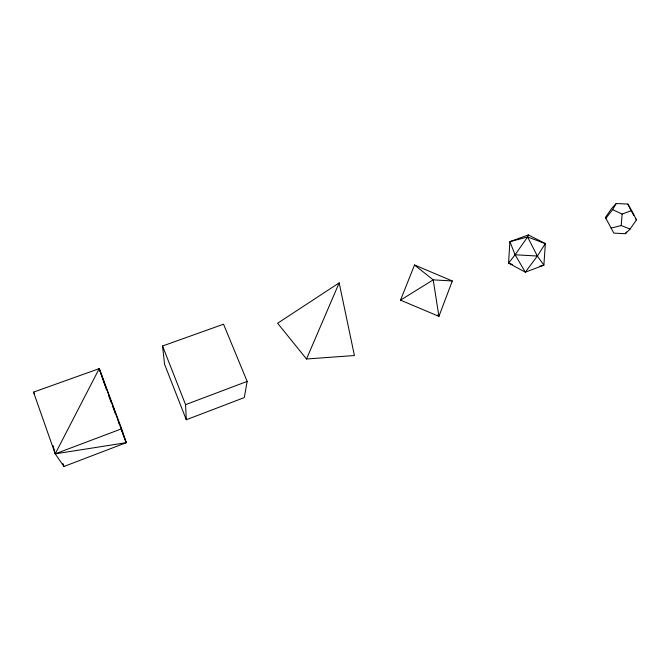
<?xml version="1.0" encoding="UTF-8"?>
<svg xmlns="http://www.w3.org/2000/svg" width="670" height="670" viewBox="0 0 670 670"><rect width="100%" height="100%" fill="white"/><g stroke="black" fill="none" stroke-linecap="round" stroke-linejoin="round"><path stroke-width="1" d="M611.124 228.093L621.199 225.539L622.145 214.065L631.634 210.564L636.5 219.844L630.085 229.065L625.42 233.713L613.821 233.101L605.412 217.457L611.727 208.404L616.207 203.521L627.874 204.065L631.634 210.564M247.155 381.406L244.274 397.595L186.285 419.747L164.577 364.287L162.534 346.013L223.546 324.205L247.155 381.406L185.573 404.655L186.285 419.747M512.475 264.491L508.564 263.101L515.096 254.767L527.6 236.987L528.379 234.927L545.355 243.604L543.881 265.186L525.322 272.162L508.564 263.101L509.887 241.652L528.379 234.927M452.309 280.981L438.917 316.349L400.518 300.143L414.521 265.002L452.309 280.981L433.222 279.859L414.521 265.002M306.508 359.003L339.171 282.874L354.413 355.519L306.508 359.003L277.615 323.25L339.171 282.874M117.334 418.331L99.227 368.634L55.208 453.85L63.943 466.479L126.211 442.694L121.639 428.783L99.227 368.634L33.5 392.134L55.208 453.85L126.211 442.694L118.406 421.254M625.42 233.713L626.408 231.929M605.412 217.457L605.873 218.328L612.606 209.651L616.207 203.521M515.096 254.767L537.357 256.041L545.355 243.604L527.6 236.987L509.887 241.652L515.096 254.767L525.322 272.162L537.357 256.041L527.6 236.987M400.518 300.143L433.222 279.859L438.917 316.349L437.376 315.034M121.639 428.783L55.208 453.85L53.114 445.751M539.936 266.116L543.881 265.186L537.357 256.041M621.199 225.539L630.085 229.065M612.606 209.651L622.145 214.065M635.688 218.956L636.5 219.844M33.5 392.134L34.547 393.834M630.889 210.179L633.77 215.447M627.874 204.065L630.411 209.3M162.534 346.013L185.573 404.655M105.424 386.875L106.522 389.814M108.708 395.694L111.262 402.544M112.719 406.464L115.273 413.315M117.459 419.194L119.285 424.085M121.471 429.964L126.211 442.694M62.905 463.523L63.943 466.479M99.227 368.634L105.064 385.895"/></g></svg>
